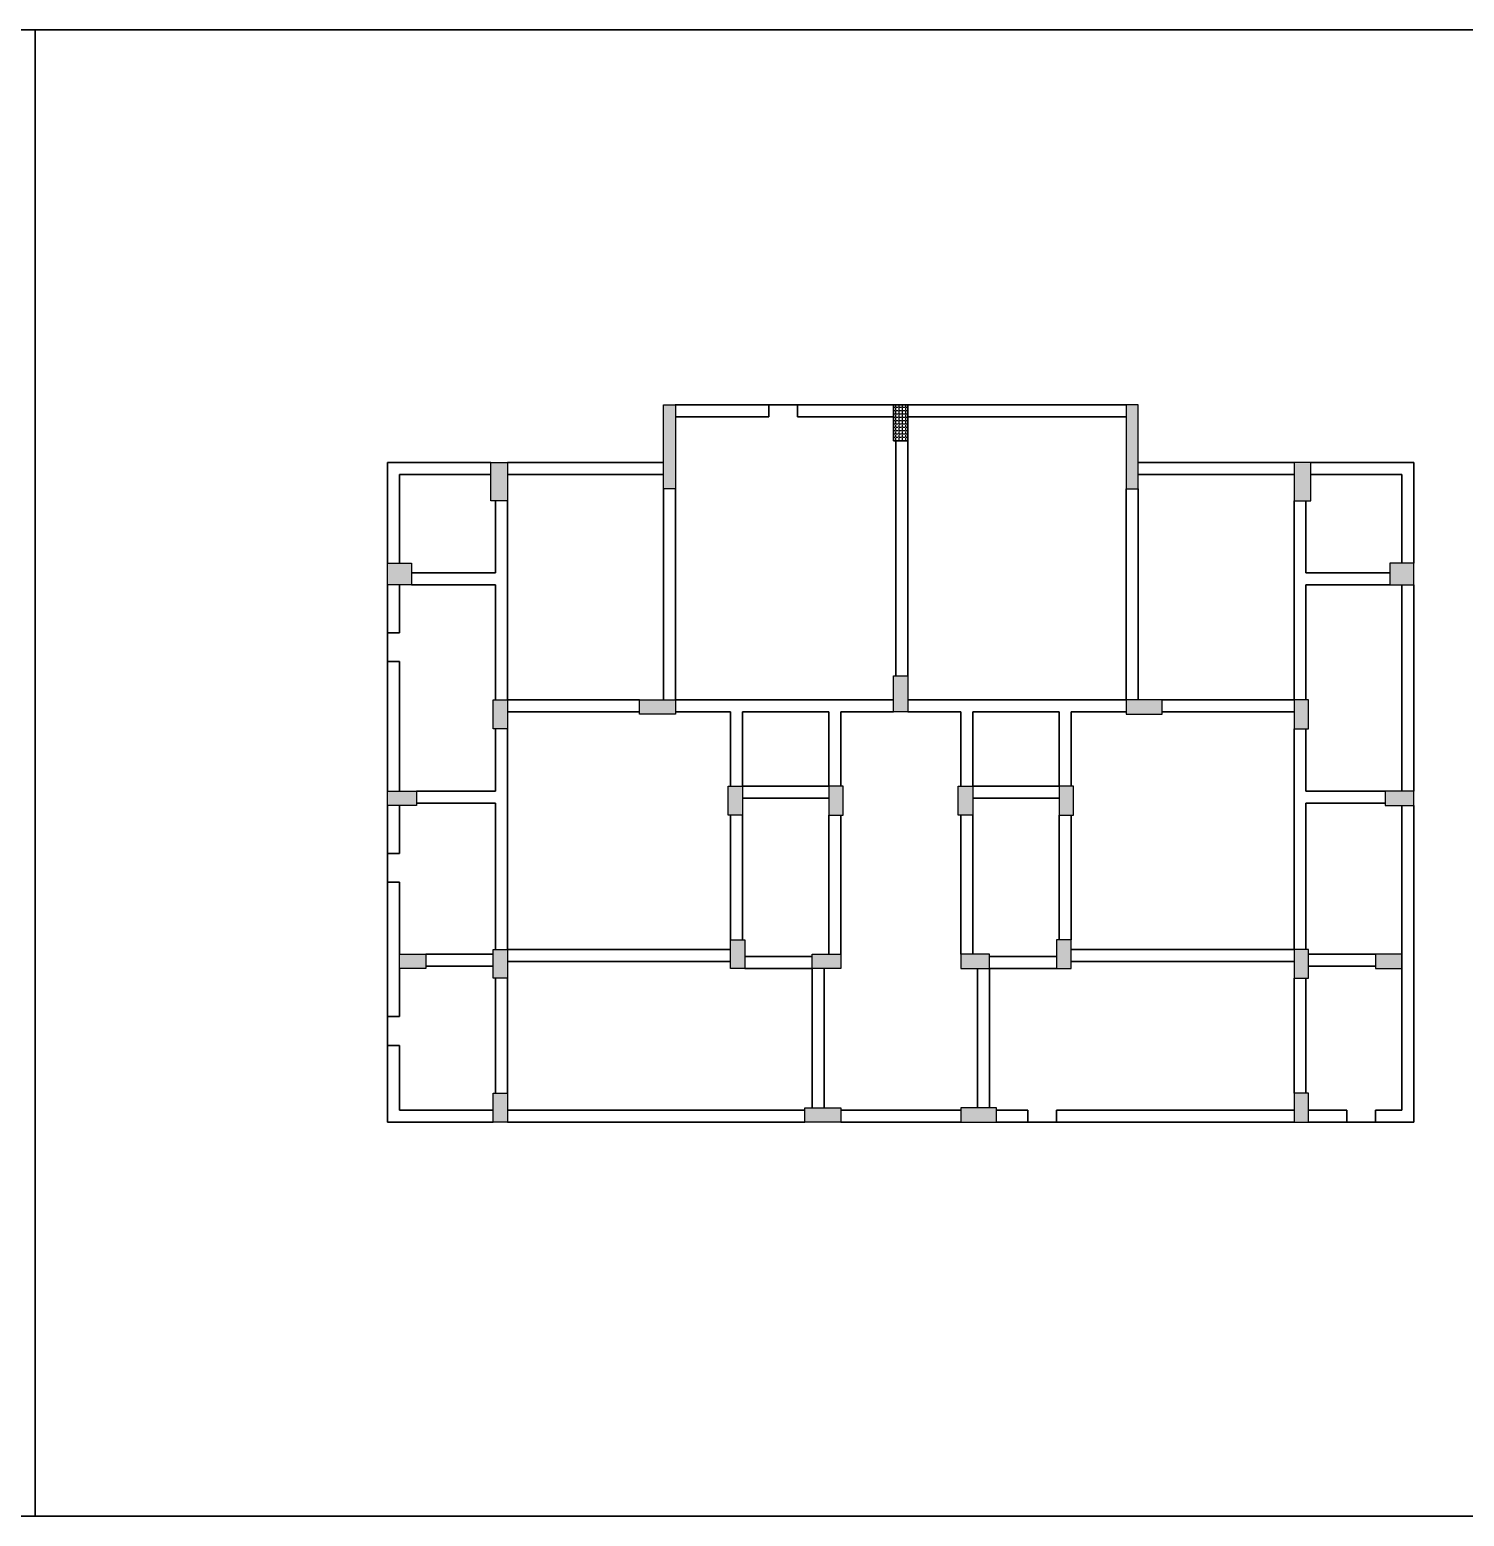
# Model space of a CAD drawing. Header units: millimetres. Extents: x -502 to 9998, y 2906 to 6004.
# Drawn here: x 2986 to 5977, y 2906 to 6004 of the extents above; entities that cross this region are included whole.
import ezdxf

# ---------------------------------------------------------------- set-up
doc = ezdxf.new("R2010")
doc.units = ezdxf.units.MM
doc.layers.add('Duvar', color=140, linetype='Continuous', lineweight=30)
doc.layers.add('ölçülendirme', color=80, linetype='Continuous', lineweight=30)
doc.layers.add('kolon', color=200, linetype='Continuous')
pattern_1 = [(0, (0, 0), (0, 6.985), [5.08, -1.905]), (90, (0, 0), (-6.985, 4e-16), [5.08, -1.905])]

msp = doc.modelspace()

# ---------------------------------------------------------------- hatches: boundary and pattern name
at = {"layer": 'kolon'}
h = msp.add_hatch(dxfattribs=at)
h.set_pattern_fill('ANGLE', color=256)
h.set_pattern_definition(pattern_1)
h.paths.add_polyline_path([(4787.3, 4657.4), (4817.3, 4657.4), (4817.3, 4582.4), (4787.3, 4582.4)])
h.paths.add_polyline_path([(5002.3, 3757.4), (4927.3, 3757.4), (4927.3, 3727.4), (5002.3, 3727.4)])
h.paths.add_polyline_path([(4987.3, 4077.4), (4927.3, 4077.4), (4927.3, 4047.4), (4987.3, 4047.4)])
h.paths.add_polyline_path([(4922.3, 4427.4), (4952.3, 4427.4), (4952.3, 4367.4), (4922.3, 4367.4)])
h.paths.add_polyline_path([(5157.3, 4107.4), (5127.3, 4107.4), (5127.3, 4047.4), (5157.3, 4047.4)])
h.paths.add_polyline_path([(5162.3, 4427.4), (5132.3, 4427.4), (5132.3, 4367.4), (5162.3, 4367.4)])
h.paths.add_polyline_path([(5347.3, 4607.4), (5272.3, 4607.4), (5272.3, 4577.4), (5347.3, 4577.4)])
h.paths.add_polyline_path([(5652.3, 4607.4), (5622.3, 4607.4), (5622.3, 4547.4), (5652.3, 4547.4)])
h.paths.add_polyline_path([(5652.3, 4087.4), (5622.3, 4087.4), (5622.3, 4027.4), (5652.3, 4027.4)])
h.paths.add_polyline_path([(5652.3, 3787.4), (5622.3, 3787.4), (5622.3, 3727.4), (5652.3, 3727.4)])
h.paths.add_polyline_path([(5847.3, 4077.4), (5792.3, 4077.4), (5792.3, 4047.4), (5847.3, 4047.4)])
h.paths.add_polyline_path([(5872.3, 4417.4), (5812.3, 4417.4), (5812.3, 4387.4), (5872.3, 4387.4)])
h.paths.add_polyline_path([(5872.3, 4892.4), (5822.3, 4892.4), (5822.3, 4847.4), (5872.3, 4847.4)])
h.paths.add_polyline_path([(4817.3, 5222.4), (4787.3, 5222.4), (4787.3, 5147.4), (4817.3, 5147.4)], flags=17)
h.paths.add_polyline_path([(5657.3, 5102.4), (5622.3, 5102.4), (5622.3, 5022.4), (5657.3, 5022.4)])
h.paths.add_polyline_path([(5297.3, 5222.4), (5272.3, 5222.4), (5272.3, 5047.4), (5297.3, 5047.4)])
h.paths.add_polyline_path([(4602.3, 3757.4), (4677.3, 3757.4), (4677.3, 3727.4), (4602.3, 3727.4)])
h.paths.add_polyline_path([(4617.3, 4077.4), (4677.3, 4077.4), (4677.3, 4047.4), (4617.3, 4047.4)])
h.paths.add_polyline_path([(4682.3, 4427.4), (4652.3, 4427.4), (4652.3, 4367.4), (4682.3, 4367.4)])
h.paths.add_polyline_path([(4447.3, 4107.4), (4477.3, 4107.4), (4477.3, 4047.4), (4447.3, 4047.4)])
h.paths.add_polyline_path([(4442.3, 4427.4), (4472.3, 4427.4), (4472.3, 4367.4), (4442.3, 4367.4)])
h.paths.add_polyline_path([(4257.3, 4607.4), (4332.3, 4607.4), (4332.3, 4577.4), (4257.3, 4577.4)])
h.paths.add_polyline_path([(3952.3, 4607.4), (3982.3, 4607.4), (3982.3, 4547.4), (3952.3, 4547.4)])
h.paths.add_polyline_path([(3952.3, 4087.4), (3982.3, 4087.4), (3982.3, 4027.4), (3952.3, 4027.4)])
h.paths.add_polyline_path([(3952.3, 3787.4), (3982.3, 3787.4), (3982.3, 3727.4), (3952.3, 3727.4)])
h.paths.add_polyline_path([(3757.3, 4077.4), (3812.3, 4077.4), (3812.3, 4047.4), (3757.3, 4047.4)])
h.paths.add_polyline_path([(3732.3, 4417.4), (3792.3, 4417.4), (3792.3, 4387.4), (3732.3, 4387.4)])
h.paths.add_polyline_path([(3732.3, 4892.4), (3782.3, 4892.4), (3782.3, 4847.4), (3732.3, 4847.4)])
h.paths.add_polyline_path([(4787.3, 5222.4), (4817.3, 5222.4), (4817.3, 5147.4), (4787.3, 5147.4)], flags=17)
h.paths.add_polyline_path([(3947.3, 5102.4), (3982.3, 5102.4), (3982.3, 5022.4), (3947.3, 5022.4)])
h.paths.add_polyline_path([(4307.3, 5222.4), (4332.3, 5222.4), (4332.3, 5047.4), (4307.3, 5047.4)])
h.paths.add_polyline_path([(1157.7, 4657.4), (1187.7, 4657.4), (1187.7, 4582.4), (1157.7, 4582.4)])
h.paths.add_polyline_path([(1372.7, 3757.4), (1297.7, 3757.4), (1297.7, 3727.4), (1372.7, 3727.4)])
h.paths.add_polyline_path([(1357.7, 4077.4), (1297.7, 4077.4), (1297.7, 4047.4), (1357.7, 4047.4)])
h.paths.add_polyline_path([(1292.7, 4427.4), (1322.7, 4427.4), (1322.7, 4367.4), (1292.7, 4367.4)])
h.paths.add_polyline_path([(1527.7, 4107.4), (1497.7, 4107.4), (1497.7, 4047.4), (1527.7, 4047.4)])
h.paths.add_polyline_path([(1532.7, 4427.4), (1502.7, 4427.4), (1502.7, 4367.4), (1532.7, 4367.4)])
h.paths.add_polyline_path([(1717.7, 4607.4), (1642.7, 4607.4), (1642.7, 4577.4), (1717.7, 4577.4)])
h.paths.add_polyline_path([(2022.7, 4607.4), (1992.7, 4607.4), (1992.7, 4547.4), (2022.7, 4547.4)])
h.paths.add_polyline_path([(2022.7, 4087.4), (1992.7, 4087.4), (1992.7, 4027.4), (2022.7, 4027.4)])
h.paths.add_polyline_path([(2022.7, 3787.4), (1992.7, 3787.4), (1992.7, 3727.4), (2022.7, 3727.4)])
h.paths.add_polyline_path([(2217.7, 4077.4), (2162.7, 4077.4), (2162.7, 4047.4), (2217.7, 4047.4)])
h.paths.add_polyline_path([(2242.7, 4417.4), (2182.7, 4417.4), (2182.7, 4387.4), (2242.7, 4387.4)])
h.paths.add_polyline_path([(2242.7, 4892.4), (2192.7, 4892.4), (2192.7, 4847.4), (2242.7, 4847.4)])
h.paths.add_polyline_path([(1187.7, 5222.4), (1157.7, 5222.4), (1157.7, 5147.4), (1187.7, 5147.4)], flags=17)
h.paths.add_polyline_path([(2027.7, 5102.4), (1992.7, 5102.4), (1992.7, 5022.4), (2027.7, 5022.4)])
h.paths.add_polyline_path([(1667.7, 5222.4), (1642.7, 5222.4), (1642.7, 5047.4), (1667.7, 5047.4)])
h.paths.add_polyline_path([(972.7, 3757.4), (1047.7, 3757.4), (1047.7, 3727.4), (972.7, 3727.4)])
h.paths.add_polyline_path([(987.7, 4077.4), (1047.7, 4077.4), (1047.7, 4047.4), (987.7, 4047.4)])
h.paths.add_polyline_path([(1052.7, 4427.4), (1022.7, 4427.4), (1022.7, 4367.4), (1052.7, 4367.4)])
h.paths.add_polyline_path([(817.7, 4107.4), (847.7, 4107.4), (847.7, 4047.4), (817.7, 4047.4)])
h.paths.add_polyline_path([(812.7, 4427.4), (842.7, 4427.4), (842.7, 4367.4), (812.7, 4367.4)])
h.paths.add_polyline_path([(627.7, 4607.4), (702.7, 4607.4), (702.7, 4577.4), (627.7, 4577.4)])
h.paths.add_polyline_path([(322.7, 4607.4), (352.7, 4607.4), (352.7, 4547.4), (322.7, 4547.4)])
h.paths.add_polyline_path([(322.7, 4087.4), (352.7, 4087.4), (352.7, 4027.4), (322.7, 4027.4)])
h.paths.add_polyline_path([(322.7, 3787.4), (352.7, 3787.4), (352.7, 3727.4), (322.7, 3727.4)])
h.paths.add_polyline_path([(127.7, 4077.4), (182.7, 4077.4), (182.7, 4047.4), (127.7, 4047.4)])
h.paths.add_polyline_path([(102.7, 4417.4), (162.7, 4417.4), (162.7, 4387.4), (102.7, 4387.4)])
h.paths.add_polyline_path([(102.7, 4892.4), (152.7, 4892.4), (152.7, 4847.4), (102.7, 4847.4)])
h.paths.add_polyline_path([(1157.7, 5222.4), (1187.7, 5222.4), (1187.7, 5147.4), (1157.7, 5147.4)], flags=17)
h.paths.add_polyline_path([(317.7, 5102.4), (352.7, 5102.4), (352.7, 5022.4), (317.7, 5022.4)])
h.paths.add_polyline_path([(677.7, 5222.4), (702.7, 5222.4), (702.7, 5047.4), (677.7, 5047.4)])
h = msp.add_hatch(dxfattribs=at)
h.set_pattern_fill('ANGLE', color=256)
h.set_pattern_definition(pattern_1)
h.paths.add_polyline_path([(4817.3, 5222.4), (4787.3, 5222.4), (4787.3, 5147.4), (4817.3, 5147.4)])
h = msp.add_hatch(dxfattribs=at)
h.set_pattern_fill('ANGLE', color=256)
h.set_pattern_definition(pattern_1)
h.paths.add_polyline_path([(5002.3, 3757.4), (4927.3, 3757.4), (4927.3, 3727.4), (5002.3, 3727.4)], flags=17)
h.paths.add_polyline_path([(5002.3, 3757.4), (4927.3, 3757.4), (4927.3, 3727.4), (5002.3, 3727.4)])

# ---------------------------------------------------------------- linework, layer by layer
at = {"layer": 'Duvar'}
for p, q in [((4332.3, 5222.4), (4502.3, 5222.4)), ((4502.3, 5222.4), (4612.3, 5222.4)), ((4527.3, 5197.4), (4527.3, 5222.4)), ((4587.3, 5222.4), (4587.3, 5197.4)), ((4612.3, 5222.4), (4787.3, 5222.4)), ((4817.3, 5222.4), (5272.3, 5222.4)), ((4332.3, 5197.4), (4527.3, 5197.4)), ((4587.3, 5197.4), (4787.3, 5197.4)), ((4817.3, 5197.4), (5272.3, 5197.4)), ((4792.3, 5147.4), (4792.3, 4657.4)), ((4817.3, 5147.4), (4817.3, 4657.4)), ((3732.3, 4892.4), (3732.3, 5102.4)), ((3947.3, 5102.4), (3732.3, 5102.4)), ((3982.3, 5102.4), (4307.3, 5102.4)), ((5622.3, 5102.4), (5297.3, 5102.4)), ((5657.3, 5102.4), (5872.3, 5102.4)), ((5872.3, 5102.4), (5872.3, 4892.4)), ((3757.3, 4892.4), (3757.3, 5077.4)), ((3947.3, 5077.4), (3757.3, 5077.4)), ((3982.3, 5077.4), (4307.3, 5077.4)), ((5622.3, 5077.4), (5297.3, 5077.4)), ((5657.3, 5077.4), (5847.3, 5077.4)), ((5847.3, 5077.4), (5847.3, 4892.4)), ((3957.3, 5022.4), (3957.3, 4872.4)), ((3982.3, 5022.4), (3982.3, 4607.4)), ((4307.3, 5047.4), (4307.3, 4607.4)), ((4332.3, 5047.4), (4332.3, 4607.4)), ((5272.3, 5047.4), (5272.3, 4607.4)), ((5297.3, 5047.4), (5297.3, 4607.4)), ((5622.3, 5022.4), (5622.3, 4607.4)), ((5647.3, 5022.4), (5647.3, 4872.4)), ((3782.3, 4872.4), (3957.3, 4872.4)), ((5822.3, 4872.4), (5647.3, 4872.4)), ((3732.3, 4847.4), (3732.3, 4772.4)), ((3757.3, 4847.4), (3757.3, 4747.4)), ((3782.3, 4847.4), (3957.3, 4847.4)), ((3957.3, 4847.4), (3957.3, 4607.4)), ((5822.3, 4847.4), (5647.3, 4847.4)), ((5647.3, 4847.4), (5647.3, 4607.4)), ((5847.3, 4847.4), (5847.3, 4417.4)), ((5872.3, 4847.4), (5872.3, 4417.4)), ((3732.3, 4772.4), (3732.3, 4662.4)), ((3757.3, 4747.4), (3732.3, 4747.4)), ((3732.3, 4687.4), (3757.3, 4687.4)), ((3757.3, 4687.4), (3757.3, 4607.4)), ((3757.3, 4687.4), (3757.3, 4417.4)), ((3732.3, 4662.4), (3732.3, 4417.4)), ((3982.3, 4607.4), (4257.3, 4607.4)), ((4787.3, 4607.4), (4332.3, 4607.4)), ((4817.3, 4607.4), (5272.3, 4607.4)), ((5622.3, 4607.4), (5347.3, 4607.4)), ((3982.3, 4582.4), (4257.3, 4582.4)), ((4447.3, 4582.4), (4332.3, 4582.4)), ((4447.3, 4427.4), (4447.3, 4582.4)), ((4472.3, 4427.4), (4472.3, 4582.4)), ((4652.3, 4582.4), (4472.3, 4582.4)), ((4652.3, 4427.4), (4652.3, 4582.4)), ((4787.3, 4582.4), (4677.3, 4582.4)), ((4677.3, 4427.4), (4677.3, 4582.4)), ((4817.3, 4582.4), (4927.3, 4582.4)), ((4927.3, 4427.4), (4927.3, 4582.4)), ((4952.3, 4427.4), (4952.3, 4582.4)), ((4952.3, 4582.4), (5132.3, 4582.4)), ((5132.3, 4427.4), (5132.3, 4582.4)), ((5157.3, 4427.4), (5157.3, 4582.4)), ((5157.3, 4582.4), (5272.3, 4582.4)), ((5622.3, 4582.4), (5347.3, 4582.4)), ((3957.3, 4547.4), (3957.3, 4417.4)), ((3982.3, 4547.4), (3982.3, 4087.4)), ((5622.3, 4547.4), (5622.3, 4087.4)), ((5647.3, 4547.4), (5647.3, 4417.4)), ((3792.3, 4417.4), (3957.3, 4417.4)), ((4472.3, 4427.4), (4652.3, 4427.4)), ((4472.3, 4402.4), (4652.3, 4402.4)), ((5132.3, 4427.4), (4952.3, 4427.4)), ((5132.3, 4402.4), (4952.3, 4402.4)), ((5812.3, 4417.4), (5647.3, 4417.4)), ((3732.3, 4387.4), (3732.3, 4312.4)), ((3757.3, 4387.4), (3757.3, 4287.4)), ((3792.3, 4392.4), (3957.3, 4392.4)), ((3957.3, 4392.4), (3957.3, 4087.4)), ((5812.3, 4392.4), (5647.3, 4392.4)), ((5647.3, 4392.4), (5647.3, 4087.4)), ((5847.3, 4077.4), (5847.3, 4387.4)), ((5872.3, 4077.4), (5872.3, 4387.4)), ((4447.3, 4367.4), (4447.3, 4107.4)), ((4472.3, 4367.4), (4472.3, 4107.4)), ((4652.3, 4367.4), (4652.3, 4077.4)), ((4677.3, 4367.4), (4677.3, 4077.4)), ((4927.3, 4367.4), (4927.3, 4077.4)), ((4952.3, 4367.4), (4952.3, 4077.4)), ((5132.3, 4367.4), (5132.3, 4107.4)), ((5157.3, 4367.4), (5157.3, 4107.4)), ((3732.3, 4312.4), (3732.3, 4202.4)), ((3757.3, 4287.4), (3732.3, 4287.4)), ((3732.3, 4227.4), (3757.3, 4227.4)), ((3757.3, 4227.4), (3757.3, 4077.4)), ((3732.3, 4202.4), (3732.3, 3972.4)), ((3812.3, 4077.4), (3952.3, 4077.4)), ((3982.3, 4087.4), (4447.3, 4087.4)), ((3982.3, 4062.4), (4447.3, 4062.4)), ((4617.3, 4072.4), (4477.3, 4072.4)), ((4987.3, 4072.4), (5127.3, 4072.4)), ((5622.3, 4087.4), (5157.3, 4087.4)), ((5622.3, 4062.4), (5157.3, 4062.4)), ((5792.3, 4077.4), (5652.3, 4077.4)), ((5847.3, 4077.4), (5847.3, 3752.4)), ((5872.3, 4077.4), (5872.3, 3727.4)), ((3757.3, 4047.4), (3757.3, 3947.4)), ((3812.3, 4052.4), (3952.3, 4052.4)), ((4617.3, 4047.4), (4477.3, 4047.4)), ((4617.3, 4047.4), (4617.3, 3757.4)), ((4642.3, 4047.4), (4642.3, 3757.4)), ((4962.3, 4047.4), (4962.3, 3757.4)), ((4987.3, 4047.4), (5127.3, 4047.4)), ((4987.3, 4047.4), (4987.3, 3757.4)), ((5792.3, 4052.4), (5652.3, 4052.4)), ((3957.3, 4027.4), (3957.3, 3787.4)), ((3982.3, 4027.4), (3982.3, 3787.4)), ((5622.3, 4027.4), (5622.3, 3787.4)), ((5647.3, 4027.4), (5647.3, 3787.4)), ((3732.3, 3972.4), (3732.3, 3862.4)), ((3757.3, 3947.4), (3732.3, 3947.4)), ((3732.3, 3887.4), (3757.3, 3887.4)), ((3757.3, 3887.4), (3757.3, 3752.4)), ((3732.3, 3862.4), (3732.3, 3727.4)), ((3952.3, 3752.4), (3757.3, 3752.4)), ((4602.3, 3752.4), (3982.3, 3752.4)), ((4927.3, 3752.4), (4677.3, 3752.4)), ((5002.3, 3752.4), (5067.3, 3752.4)), ((5067.3, 3752.4), (5067.3, 3727.4)), ((5127.3, 3727.4), (5127.3, 3752.4)), ((5127.3, 3752.4), (5622.3, 3752.4)), ((5652.3, 3752.4), (5732.3, 3752.4)), ((5732.3, 3752.4), (5732.3, 3727.4)), ((5792.3, 3727.4), (5792.3, 3752.4)), ((5792.3, 3752.4), (5847.3, 3752.4)), ((3952.3, 3727.4), (3732.3, 3727.4)), ((4602.3, 3727.4), (3982.3, 3727.4)), ((4927.3, 3727.4), (4677.3, 3727.4)), ((5002.3, 3727.4), (5042.3, 3727.4)), ((5042.3, 3727.4), (5152.3, 3727.4)), ((5152.3, 3727.4), (5222.3, 3727.4)), ((5622.3, 3727.4), (5222.3, 3727.4)), ((5652.3, 3727.4), (5707.3, 3727.4)), ((5707.3, 3727.4), (5817.3, 3727.4)), ((5817.3, 3727.4), (5872.3, 3727.4))]:
    msp.add_line(p, q, dxfattribs=at)
at = {"layer": 'kolon'}
for points in [[(4307.3, 5222.4), (4332.3, 5222.4), (4332.3, 5047.4), (4307.3, 5047.4)], [(4787.3, 5222.4), (4817.3, 5222.4), (4817.3, 5147.4), (4787.3, 5147.4)], [(4817.3, 5222.4), (4787.3, 5222.4), (4787.3, 5147.4), (4817.3, 5147.4)], [(5297.3, 5222.4), (5272.3, 5222.4), (5272.3, 5047.4), (5297.3, 5047.4)], [(3947.3, 5102.4), (3982.3, 5102.4), (3982.3, 5022.4), (3947.3, 5022.4)], [(5657.3, 5102.4), (5622.3, 5102.4), (5622.3, 5022.4), (5657.3, 5022.4)], [(3732.3, 4892.4), (3782.3, 4892.4), (3782.3, 4847.4), (3732.3, 4847.4)], [(5872.3, 4892.4), (5822.3, 4892.4), (5822.3, 4847.4), (5872.3, 4847.4)], [(4787.3, 4657.4), (4817.3, 4657.4), (4817.3, 4582.4), (4787.3, 4582.4)], [(3952.3, 4607.4), (3982.3, 4607.4), (3982.3, 4547.4), (3952.3, 4547.4)], [(4257.3, 4607.4), (4332.3, 4607.4), (4332.3, 4577.4), (4257.3, 4577.4)], [(5347.3, 4607.4), (5272.3, 4607.4), (5272.3, 4577.4), (5347.3, 4577.4)], [(5652.3, 4607.4), (5622.3, 4607.4), (5622.3, 4547.4), (5652.3, 4547.4)], [(3732.3, 4417.4), (3792.3, 4417.4), (3792.3, 4387.4), (3732.3, 4387.4)], [(4442.3, 4427.4), (4472.3, 4427.4), (4472.3, 4367.4), (4442.3, 4367.4)], [(4682.3, 4427.4), (4652.3, 4427.4), (4652.3, 4367.4), (4682.3, 4367.4)], [(4922.3, 4427.4), (4952.3, 4427.4), (4952.3, 4367.4), (4922.3, 4367.4)], [(5162.3, 4427.4), (5132.3, 4427.4), (5132.3, 4367.4), (5162.3, 4367.4)], [(5872.3, 4417.4), (5812.3, 4417.4), (5812.3, 4387.4), (5872.3, 4387.4)], [(4447.3, 4107.4), (4477.3, 4107.4), (4477.3, 4047.4), (4447.3, 4047.4)], [(5157.3, 4107.4), (5127.3, 4107.4), (5127.3, 4047.4), (5157.3, 4047.4)], [(3757.3, 4077.4), (3812.3, 4077.4), (3812.3, 4047.4), (3757.3, 4047.4)], [(3952.3, 4087.4), (3982.3, 4087.4), (3982.3, 4027.4), (3952.3, 4027.4)], [(4617.3, 4077.4), (4677.3, 4077.4), (4677.3, 4047.4), (4617.3, 4047.4)], [(4987.3, 4077.4), (4927.3, 4077.4), (4927.3, 4047.4), (4987.3, 4047.4)], [(5652.3, 4087.4), (5622.3, 4087.4), (5622.3, 4027.4), (5652.3, 4027.4)], [(5847.3, 4077.4), (5792.3, 4077.4), (5792.3, 4047.4), (5847.3, 4047.4)], [(3952.3, 3787.4), (3982.3, 3787.4), (3982.3, 3727.4), (3952.3, 3727.4)], [(5652.3, 3787.4), (5622.3, 3787.4), (5622.3, 3727.4), (5652.3, 3727.4)], [(4602.3, 3757.4), (4677.3, 3757.4), (4677.3, 3727.4), (4602.3, 3727.4)], [(5002.3, 3757.4), (4927.3, 3757.4), (4927.3, 3727.4), (5002.3, 3727.4)]]:
    msp.add_lwpolyline(points, close=True, dxfattribs=at)
msp.add_point((4332.3, 5222.4), dxfattribs=at)
msp.add_point((4332.3, 5222.4), dxfattribs=at)
at = {"layer": 'ölçülendirme'}
for p, q in [((-502.2, 6004.1), (2997.8, 6004.1)), ((2997.8, 6004.1), (2997.8, 2905.9)), ((2997.8, 6004.1), (6497.8, 6004.1)), ((2997.8, 2905.9), (2997.8, 6004.1)), ((2997.8, 2905.9), (-502.2, 2905.9)), ((6497.8, 2905.9), (2997.8, 2905.9))]:
    msp.add_line(p, q, dxfattribs=at)

doc.saveas('drawing.dxf')
